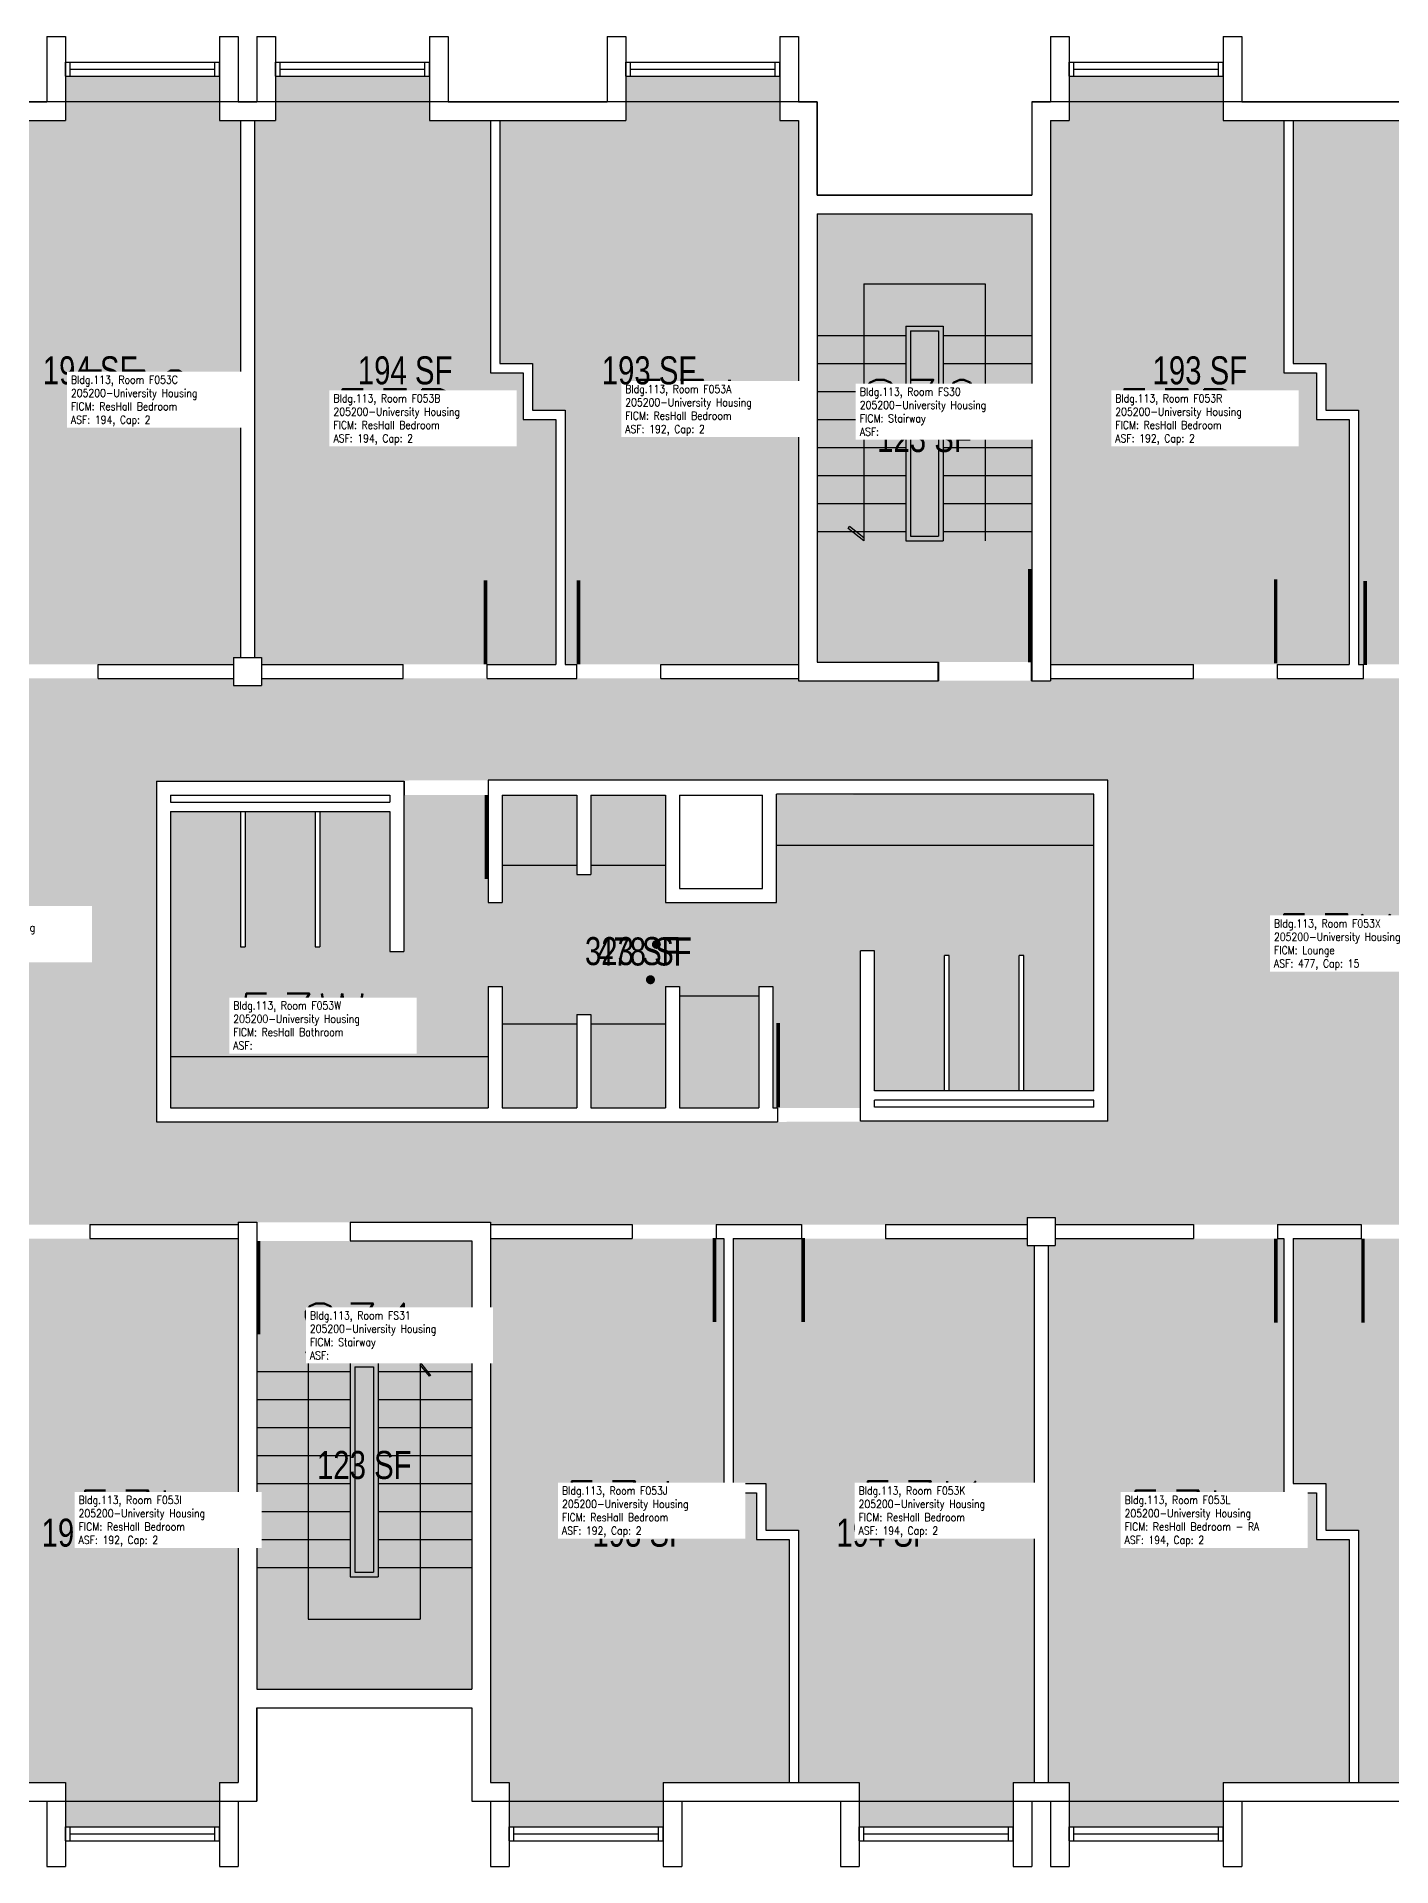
# Model space of a CAD drawing. Header units: inches. Extents: x -168 to 3268, y -1228 to 4808.
# Drawn here: x 1110 to 1690, y -32 to 752 of the extents above; entities that cross this region are included whole.
import ezdxf
from ezdxf.enums import TextEntityAlignment as Align

# ---------------------------------------------------------------- set-up
doc = ezdxf.new("R2010")
doc.units = ezdxf.units.IN
doc.header["$LTSCALE"] = 100
doc.header["$MEASUREMENT"] = 0
doc.layers.get('0').update_dxf_attribs({"linetype": 'CONTINUOUS'})
for name, color, linetype in [('A-DOOR', 2, 'CONTINUOUS'), ('A-FLOR', 3, 'CONTINUOUS'), ('A-FP', 16, 'CONTINUOUS'), ('A-GLAZ', 1, 'CONTINUOUS'), ('A-GLAZ-SILL', 2, 'CONTINUOUS'), ('A-IDEN-ICON', 4, 'CONTINUOUS'), ('A-IDEN-RNUM', 7, 'CONTINUOUS'), ('A-IDEN-SNUM', 4, 'CONTINUOUS'), ('A-IDEN-VNUM', 4, 'CONTINUOUS'), ('A-WALL', 5, 'CONTINUOUS'), ('AREA-TEXT', 3, 'CONTINUOUS'), ('Rooms-Category-Color', 7, 'CONTINUOUS'), ('Rooms-College-Color', 7, 'CONTINUOUS'), ('Rooms-Department-Color', 7, 'CONTINUOUS'), ('Rooms-Division-Color', 7, 'CONTINUOUS'), ('Rooms-Information', 7, 'CONTINUOUS')]:
    doc.layers.add(name, color=color, linetype=linetype)
doc.styles.add('AREA', font='arial.ttf', dxfattribs={"width": 0.75, "height": 12})
doc.styles.add('ROOMSNUMBER', font='TXT.SHX', dxfattribs={"height": 1})
doc.styles.add('ROOMVNUMBER', font='simplex.shx', dxfattribs={"width": 0.85})

# ---------------------------------------------------------------- blocks, each defined once
blk = doc.blocks.new('CPBATH')
at = {"const_width": 0.0127}
for points in [[(0.0571, 0.0168, 0.861492), (-0.0551, 0, 1)], [(0.0571, 0.0168, 0.729002), (-0.0084, -0.0042, 1)], [(-0.0551, 0, 0.726902), (0.0487, -0.0337, 1)], [(-0.0084, -0.0042, 0.609468), (0.0487, -0.0337, 1)]]:
    blk.add_lwpolyline(points, format="xyb", dxfattribs=at)
at = {"const_width": 0.00637}
for points in [[(0.0544, 0.0152, 1), (0.0599, 0.0184, 1)], [(0.0459, -0.0353, 1), (0.0515, -0.0321, 1)]]:
    blk.add_lwpolyline(points, format="xyb", close=True, dxfattribs=at)

msp = doc.modelspace()

# ---------------------------------------------------------------- hatches: boundary and pattern name
at = {"layer": 'Rooms-Category-Color', "true_color": 0x728ef3}
for points in [[(1068, 612), (1082, 612), (1082, 592), (1096, 592), (1096, 483), (1136.02, 483), (1194, 483), (1194, 486), (1197, 486), (1197, 716), (1188, 716), (1188, 735), (1122, 735), (1122, 716), (1068, 716)], [(1278, 716), (1304, 716), (1304, 608), (1318, 608), (1318, 588), (1332, 588), (1332, 483), (1302.68, 483), (1266.68, 483), (1206, 483), (1206, 486), (1203, 486), (1203, 716), (1212, 716), (1212, 735), (1278, 735), (1278, 716), (1278, 735)], [(1362, 735), (1362, 716), (1308, 716), (1308, 612), (1322, 612), (1322, 592), (1336, 592), (1336, 483), (1341, 483), (1377, 483), (1436, 483), (1436, 716), (1428, 716), (1428, 735)], [(1644, 608), (1658, 608), (1658, 588), (1672, 588), (1672, 483), (1641.27, 483), (1672, 483), (1641.27, 483), (1605.27, 483), (1544, 483), (1544, 537), (1544, 543), (1544, 622), (1544, 628), (1544, 716), (1552, 716), (1552, 735), (1618, 735), (1618, 716), (1644, 716)], [(1768, 716), (1776, 716), (1776, 596), (1777, 596), (1777, 486), (1774, 486), (1774, 483), (1714.07, 483), (1676, 483), (1676, 592), (1662, 592), (1662, 612), (1648, 612), (1648, 716), (1702, 716), (1702, 735), (1768, 735)], [(1364.81, 287), (1161, 287), (1161, 433), (1267, 433.26), (1270.05, 433.27), (1303, 433.34), (1306.05, 433.35), (1364.81, 433.35), (1364.81, 477), (1302.68, 477), (1266.68, 477), (1206, 477), (1206, 474), (1194, 474), (1194, 477), (1136.02, 477), (1100.02, 477), (1064.21, 477), (1100.02, 477), (1064.21, 477), (1028.21, 477), (966, 477), (966, 474), (963, 474), (963, 471.97), (963, 435.97), (963, 366), (966, 366), (966, 354), (963, 354), (963, 352.95), (963, 322.95), (963, 297), (919, 297), (919, 293.76), (919, 257.76), (919, 243), (954, 243), (954, 246), (966, 246), (966, 243), (1024.58, 243), (1060.58, 243), (1096.39, 243), (1060.58, 243), (1096.39, 243), (1132.39, 243), (1196, 243), (1196, 244), (1204, 244), (1244, 244), (1304, 244), (1304, 243), (1364.81, 243)], [(1364.81, 287), (1364.81, 243), (1364.82, 243), (1400.82, 243), (1437.26, 243), (1400.82, 243), (1437.26, 243), (1473.26, 243), (1534, 243), (1534, 246), (1546, 246), (1546, 243), (1641.33, 243), (1677.16, 243), (1713.16, 243), (1774, 243), (1774, 246), (1776, 246), (1777, 246), (1777, 247.74), (1777, 283.74), (1777, 354), (1774, 354), (1774, 366), (1777, 366), (1777, 367.04), (1777, 397.04), (1777, 423), (1821, 423), (1821, 425.36), (1821, 461.36), (1821, 477), (1786, 477), (1786, 474), (1774, 474), (1774, 477), (1714.07, 477), (1678.07, 477), (1641.27, 477), (1678.07, 477), (1641.27, 477), (1605.27, 477), (1544, 477), (1544, 476), (1536, 476), (1496, 476), (1436, 476), (1436, 477), (1377, 477), (1364.81, 477), (1364.81, 433.35), (1390, 433.35), (1543, 433.35), (1568.62, 433.35), (1568.62, 287.35), (1543, 287.28), (1462.62, 287.09), (1458, 287.08), (1427, 287.01), (1422, 287)], [(1385, 293), (1413, 293), (1419, 293), (1419, 345), (1425, 345), (1425, 293), (1427, 293), (1458, 293), (1461, 293), (1462.62, 293), (1462.63, 360.09), (1467, 360.35), (1468.62, 360.35), (1468.62, 300.02), (1498.62, 300.35), (1498.62, 358.35), (1500.62, 358.35), (1500.62, 300.35), (1530.62, 300.35), (1530.62, 358.35), (1532.62, 358.35), (1532.62, 300.35), (1537, 300.35), (1562.62, 300.35), (1562.62, 427.35), (1537, 427.35), (1426.62, 427.03), (1426.62, 381), (1418, 381), (1379, 381), (1379, 427), (1358, 427), (1355, 427), (1349, 427), (1347, 427), (1347, 393), (1341, 393), (1341, 427), (1315, 427), (1309, 427), (1309, 381), (1303, 381), (1303, 427), (1270.05, 427), (1267, 427), (1267, 360), (1261, 360), (1261, 420), (1231, 420), (1231, 362), (1229, 362), (1229, 420), (1199, 420), (1199, 362), (1197, 362), (1197, 420), (1167, 420), (1167, 293), (1303, 293), (1303, 345), (1309, 345), (1309, 293), (1341, 293), (1341, 324), (1341, 333), (1347, 333), (1347, 293), (1377, 293), (1379, 293), (1379, 345), (1385, 345)], [(1122, 4), (1096, 4), (1096, 112), (1082, 112), (1082, 132), (1068, 132), (1068, 237), (1096.39, 237), (1068, 237), (1096.39, 237), (1132.39, 237), (1196, 237), (1196, 4), (1188, 4), (1188, -15), (1122, -15)], [(1378, 4), (1378, -15), (1312, -15), (1312, 4), (1304, 4), (1304, 237), (1364.82, 237), (1404, 237), (1404, 128), (1418, 128), (1418, 108), (1432, 108), (1432, 4)], [(1462, -15), (1528, -15), (1528, 4), (1537, 4), (1537, 234), (1534, 234), (1534, 237), (1408, 237), (1408, 132), (1422, 132), (1422, 112), (1436, 112), (1436, 4), (1462, 4)], [(1552, 4), (1543, 4), (1543, 234), (1546, 234), (1546, 237), (1644, 237), (1644, 128), (1658, 128), (1658, 108), (1672, 108), (1672, 4), (1618, 4), (1618, -15), (1552, -15)], [(1648, 237), (1648, 132), (1662, 132), (1662, 112), (1676, 112), (1676, 4), (1702, 4), (1702, -15), (1768, -15), (1768, 4), (1776, 4), (1776, 124), (1777, 124), (1777, 234), (1774, 234), (1774, 237), (1713.16, 237), (1677.16, 237), (1648, 237), (1677.16, 237)]]:
    msp.add_hatch(color=171, dxfattribs=at).paths.add_polyline_path(points)
at = {"layer": 'Rooms-Category-Color', "true_color": 0xadadad}
for points in [[(1536, 628), (1536, 622), (1536, 484), (1496, 484), (1444, 484), (1444, 622), (1444, 628), (1444, 676), (1536, 676)], [(1204, 92), (1204, 44), (1296, 44), (1296, 92), (1296, 98), (1296, 236), (1244, 236), (1204, 236), (1204, 98)]]:
    msp.add_hatch(color=253, dxfattribs=at).paths.add_polyline_path(points)
at = {"layer": 'Rooms-College-Color', "true_color": 0xadadad}
for points in [[(1068, 612), (1082, 612), (1082, 592), (1096, 592), (1096, 483), (1136.02, 483), (1194, 483), (1194, 486), (1197, 486), (1197, 716), (1188, 716), (1188, 735), (1122, 735), (1122, 716), (1068, 716)], [(1278, 716), (1304, 716), (1304, 608), (1318, 608), (1318, 588), (1332, 588), (1332, 483), (1302.68, 483), (1266.68, 483), (1206, 483), (1206, 486), (1203, 486), (1203, 716), (1212, 716), (1212, 735), (1278, 735), (1278, 716), (1278, 735)], [(1362, 735), (1362, 716), (1308, 716), (1308, 612), (1322, 612), (1322, 592), (1336, 592), (1336, 483), (1341, 483), (1377, 483), (1436, 483), (1436, 716), (1428, 716), (1428, 735)], [(1644, 608), (1658, 608), (1658, 588), (1672, 588), (1672, 483), (1641.27, 483), (1672, 483), (1641.27, 483), (1605.27, 483), (1544, 483), (1544, 537), (1544, 543), (1544, 622), (1544, 628), (1544, 716), (1552, 716), (1552, 735), (1618, 735), (1618, 716), (1644, 716)], [(1768, 716), (1776, 716), (1776, 596), (1777, 596), (1777, 486), (1774, 486), (1774, 483), (1714.07, 483), (1676, 483), (1676, 592), (1662, 592), (1662, 612), (1648, 612), (1648, 716), (1702, 716), (1702, 735), (1768, 735)], [(1536, 628), (1536, 622), (1536, 484), (1496, 484), (1444, 484), (1444, 622), (1444, 628), (1444, 676), (1536, 676)], [(1364.81, 287), (1161, 287), (1161, 433), (1267, 433.26), (1270.05, 433.27), (1303, 433.34), (1306.05, 433.35), (1364.81, 433.35), (1364.81, 477), (1302.68, 477), (1266.68, 477), (1206, 477), (1206, 474), (1194, 474), (1194, 477), (1136.02, 477), (1100.02, 477), (1064.21, 477), (1100.02, 477), (1064.21, 477), (1028.21, 477), (966, 477), (966, 474), (963, 474), (963, 471.97), (963, 435.97), (963, 366), (966, 366), (966, 354), (963, 354), (963, 352.95), (963, 322.95), (963, 297), (919, 297), (919, 293.76), (919, 257.76), (919, 243), (954, 243), (954, 246), (966, 246), (966, 243), (1024.58, 243), (1060.58, 243), (1096.39, 243), (1060.58, 243), (1096.39, 243), (1132.39, 243), (1196, 243), (1196, 244), (1204, 244), (1244, 244), (1304, 244), (1304, 243), (1364.81, 243)], [(1364.81, 287), (1364.81, 243), (1364.82, 243), (1400.82, 243), (1437.26, 243), (1400.82, 243), (1437.26, 243), (1473.26, 243), (1534, 243), (1534, 246), (1546, 246), (1546, 243), (1641.33, 243), (1677.16, 243), (1713.16, 243), (1774, 243), (1774, 246), (1776, 246), (1777, 246), (1777, 247.74), (1777, 283.74), (1777, 354), (1774, 354), (1774, 366), (1777, 366), (1777, 367.04), (1777, 397.04), (1777, 423), (1821, 423), (1821, 425.36), (1821, 461.36), (1821, 477), (1786, 477), (1786, 474), (1774, 474), (1774, 477), (1714.07, 477), (1678.07, 477), (1641.27, 477), (1678.07, 477), (1641.27, 477), (1605.27, 477), (1544, 477), (1544, 476), (1536, 476), (1496, 476), (1436, 476), (1436, 477), (1377, 477), (1364.81, 477), (1364.81, 433.35), (1390, 433.35), (1543, 433.35), (1568.62, 433.35), (1568.62, 287.35), (1543, 287.28), (1462.62, 287.09), (1458, 287.08), (1427, 287.01), (1422, 287)], [(1385, 293), (1413, 293), (1419, 293), (1419, 345), (1425, 345), (1425, 293), (1427, 293), (1458, 293), (1461, 293), (1462.62, 293), (1462.63, 360.09), (1467, 360.35), (1468.62, 360.35), (1468.62, 300.02), (1498.62, 300.35), (1498.62, 358.35), (1500.62, 358.35), (1500.62, 300.35), (1530.62, 300.35), (1530.62, 358.35), (1532.62, 358.35), (1532.62, 300.35), (1537, 300.35), (1562.62, 300.35), (1562.62, 427.35), (1537, 427.35), (1426.62, 427.03), (1426.62, 381), (1418, 381), (1379, 381), (1379, 427), (1358, 427), (1355, 427), (1349, 427), (1347, 427), (1347, 393), (1341, 393), (1341, 427), (1315, 427), (1309, 427), (1309, 381), (1303, 381), (1303, 427), (1270.05, 427), (1267, 427), (1267, 360), (1261, 360), (1261, 420), (1231, 420), (1231, 362), (1229, 362), (1229, 420), (1199, 420), (1199, 362), (1197, 362), (1197, 420), (1167, 420), (1167, 293), (1303, 293), (1303, 345), (1309, 345), (1309, 293), (1341, 293), (1341, 324), (1341, 333), (1347, 333), (1347, 293), (1377, 293), (1379, 293), (1379, 345), (1385, 345)], [(1122, 4), (1096, 4), (1096, 112), (1082, 112), (1082, 132), (1068, 132), (1068, 237), (1096.39, 237), (1068, 237), (1096.39, 237), (1132.39, 237), (1196, 237), (1196, 4), (1188, 4), (1188, -15), (1122, -15)], [(1204, 92), (1204, 44), (1296, 44), (1296, 92), (1296, 98), (1296, 236), (1244, 236), (1204, 236), (1204, 98)], [(1378, 4), (1378, -15), (1312, -15), (1312, 4), (1304, 4), (1304, 237), (1364.82, 237), (1404, 237), (1404, 128), (1418, 128), (1418, 108), (1432, 108), (1432, 4)], [(1462, -15), (1528, -15), (1528, 4), (1537, 4), (1537, 234), (1534, 234), (1534, 237), (1408, 237), (1408, 132), (1422, 132), (1422, 112), (1436, 112), (1436, 4), (1462, 4)], [(1552, 4), (1543, 4), (1543, 234), (1546, 234), (1546, 237), (1644, 237), (1644, 128), (1658, 128), (1658, 108), (1672, 108), (1672, 4), (1618, 4), (1618, -15), (1552, -15)], [(1648, 237), (1648, 132), (1662, 132), (1662, 112), (1676, 112), (1676, 4), (1702, 4), (1702, -15), (1768, -15), (1768, 4), (1776, 4), (1776, 124), (1777, 124), (1777, 234), (1774, 234), (1774, 237), (1713.16, 237), (1677.16, 237), (1648, 237), (1677.16, 237)]]:
    msp.add_hatch(color=253, dxfattribs=at).paths.add_polyline_path(points)
at = {"layer": 'Rooms-Department-Color', "true_color": 0x604aed}
for points in [[(1068, 612), (1082, 612), (1082, 592), (1096, 592), (1096, 483), (1136.02, 483), (1194, 483), (1194, 486), (1197, 486), (1197, 716), (1188, 716), (1188, 735), (1122, 735), (1122, 716), (1068, 716)], [(1278, 716), (1304, 716), (1304, 608), (1318, 608), (1318, 588), (1332, 588), (1332, 483), (1302.68, 483), (1266.68, 483), (1206, 483), (1206, 486), (1203, 486), (1203, 716), (1212, 716), (1212, 735), (1278, 735), (1278, 716), (1278, 735)], [(1362, 735), (1362, 716), (1308, 716), (1308, 612), (1322, 612), (1322, 592), (1336, 592), (1336, 483), (1341, 483), (1377, 483), (1436, 483), (1436, 716), (1428, 716), (1428, 735)], [(1644, 608), (1658, 608), (1658, 588), (1672, 588), (1672, 483), (1641.27, 483), (1672, 483), (1641.27, 483), (1605.27, 483), (1544, 483), (1544, 537), (1544, 543), (1544, 622), (1544, 628), (1544, 716), (1552, 716), (1552, 735), (1618, 735), (1618, 716), (1644, 716)], [(1768, 716), (1776, 716), (1776, 596), (1777, 596), (1777, 486), (1774, 486), (1774, 483), (1714.07, 483), (1676, 483), (1676, 592), (1662, 592), (1662, 612), (1648, 612), (1648, 716), (1702, 716), (1702, 735), (1768, 735)], [(1364.81, 287), (1161, 287), (1161, 433), (1267, 433.26), (1270.05, 433.27), (1303, 433.34), (1306.05, 433.35), (1364.81, 433.35), (1364.81, 477), (1302.68, 477), (1266.68, 477), (1206, 477), (1206, 474), (1194, 474), (1194, 477), (1136.02, 477), (1100.02, 477), (1064.21, 477), (1100.02, 477), (1064.21, 477), (1028.21, 477), (966, 477), (966, 474), (963, 474), (963, 471.97), (963, 435.97), (963, 366), (966, 366), (966, 354), (963, 354), (963, 352.95), (963, 322.95), (963, 297), (919, 297), (919, 293.76), (919, 257.76), (919, 243), (954, 243), (954, 246), (966, 246), (966, 243), (1024.58, 243), (1060.58, 243), (1096.39, 243), (1060.58, 243), (1096.39, 243), (1132.39, 243), (1196, 243), (1196, 244), (1204, 244), (1244, 244), (1304, 244), (1304, 243), (1364.81, 243)], [(1364.81, 287), (1364.81, 243), (1364.82, 243), (1400.82, 243), (1437.26, 243), (1400.82, 243), (1437.26, 243), (1473.26, 243), (1534, 243), (1534, 246), (1546, 246), (1546, 243), (1641.33, 243), (1677.16, 243), (1713.16, 243), (1774, 243), (1774, 246), (1776, 246), (1777, 246), (1777, 247.74), (1777, 283.74), (1777, 354), (1774, 354), (1774, 366), (1777, 366), (1777, 367.04), (1777, 397.04), (1777, 423), (1821, 423), (1821, 425.36), (1821, 461.36), (1821, 477), (1786, 477), (1786, 474), (1774, 474), (1774, 477), (1714.07, 477), (1678.07, 477), (1641.27, 477), (1678.07, 477), (1641.27, 477), (1605.27, 477), (1544, 477), (1544, 476), (1536, 476), (1496, 476), (1436, 476), (1436, 477), (1377, 477), (1364.81, 477), (1364.81, 433.35), (1390, 433.35), (1543, 433.35), (1568.62, 433.35), (1568.62, 287.35), (1543, 287.28), (1462.62, 287.09), (1458, 287.08), (1427, 287.01), (1422, 287)], [(1385, 293), (1413, 293), (1419, 293), (1419, 345), (1425, 345), (1425, 293), (1427, 293), (1458, 293), (1461, 293), (1462.62, 293), (1462.63, 360.09), (1467, 360.35), (1468.62, 360.35), (1468.62, 300.02), (1498.62, 300.35), (1498.62, 358.35), (1500.62, 358.35), (1500.62, 300.35), (1530.62, 300.35), (1530.62, 358.35), (1532.62, 358.35), (1532.62, 300.35), (1537, 300.35), (1562.62, 300.35), (1562.62, 427.35), (1537, 427.35), (1426.62, 427.03), (1426.62, 381), (1418, 381), (1379, 381), (1379, 427), (1358, 427), (1355, 427), (1349, 427), (1347, 427), (1347, 393), (1341, 393), (1341, 427), (1315, 427), (1309, 427), (1309, 381), (1303, 381), (1303, 427), (1270.05, 427), (1267, 427), (1267, 360), (1261, 360), (1261, 420), (1231, 420), (1231, 362), (1229, 362), (1229, 420), (1199, 420), (1199, 362), (1197, 362), (1197, 420), (1167, 420), (1167, 293), (1303, 293), (1303, 345), (1309, 345), (1309, 293), (1341, 293), (1341, 324), (1341, 333), (1347, 333), (1347, 293), (1377, 293), (1379, 293), (1379, 345), (1385, 345)], [(1122, 4), (1096, 4), (1096, 112), (1082, 112), (1082, 132), (1068, 132), (1068, 237), (1096.39, 237), (1068, 237), (1096.39, 237), (1132.39, 237), (1196, 237), (1196, 4), (1188, 4), (1188, -15), (1122, -15)], [(1378, 4), (1378, -15), (1312, -15), (1312, 4), (1304, 4), (1304, 237), (1364.82, 237), (1404, 237), (1404, 128), (1418, 128), (1418, 108), (1432, 108), (1432, 4)], [(1462, -15), (1528, -15), (1528, 4), (1537, 4), (1537, 234), (1534, 234), (1534, 237), (1408, 237), (1408, 132), (1422, 132), (1422, 112), (1436, 112), (1436, 4), (1462, 4)], [(1552, 4), (1543, 4), (1543, 234), (1546, 234), (1546, 237), (1644, 237), (1644, 128), (1658, 128), (1658, 108), (1672, 108), (1672, 4), (1618, 4), (1618, -15), (1552, -15)], [(1648, 237), (1648, 132), (1662, 132), (1662, 112), (1676, 112), (1676, 4), (1702, 4), (1702, -15), (1768, -15), (1768, 4), (1776, 4), (1776, 124), (1777, 124), (1777, 234), (1774, 234), (1774, 237), (1713.16, 237), (1677.16, 237), (1648, 237), (1677.16, 237)]]:
    msp.add_hatch(color=173, dxfattribs=at).paths.add_polyline_path(points)
at = {"layer": 'Rooms-Department-Color', "true_color": 0xacacac}
for points in [[(1536, 628), (1536, 622), (1536, 484), (1496, 484), (1444, 484), (1444, 622), (1444, 628), (1444, 676), (1536, 676)], [(1204, 92), (1204, 44), (1296, 44), (1296, 92), (1296, 98), (1296, 236), (1244, 236), (1204, 236), (1204, 98)]]:
    msp.add_hatch(color=253, dxfattribs=at).paths.add_polyline_path(points)
at = {"layer": 'Rooms-Division-Color', "true_color": 0x604aed}
for points in [[(1068, 612), (1082, 612), (1082, 592), (1096, 592), (1096, 483), (1136.02, 483), (1194, 483), (1194, 486), (1197, 486), (1197, 716), (1188, 716), (1188, 735), (1122, 735), (1122, 716), (1068, 716)], [(1278, 716), (1304, 716), (1304, 608), (1318, 608), (1318, 588), (1332, 588), (1332, 483), (1302.68, 483), (1266.68, 483), (1206, 483), (1206, 486), (1203, 486), (1203, 716), (1212, 716), (1212, 735), (1278, 735), (1278, 716), (1278, 735)], [(1362, 735), (1362, 716), (1308, 716), (1308, 612), (1322, 612), (1322, 592), (1336, 592), (1336, 483), (1341, 483), (1377, 483), (1436, 483), (1436, 716), (1428, 716), (1428, 735)], [(1644, 608), (1658, 608), (1658, 588), (1672, 588), (1672, 483), (1641.27, 483), (1672, 483), (1641.27, 483), (1605.27, 483), (1544, 483), (1544, 537), (1544, 543), (1544, 622), (1544, 628), (1544, 716), (1552, 716), (1552, 735), (1618, 735), (1618, 716), (1644, 716)], [(1768, 716), (1776, 716), (1776, 596), (1777, 596), (1777, 486), (1774, 486), (1774, 483), (1714.07, 483), (1676, 483), (1676, 592), (1662, 592), (1662, 612), (1648, 612), (1648, 716), (1702, 716), (1702, 735), (1768, 735)], [(1364.81, 287), (1161, 287), (1161, 433), (1267, 433.26), (1270.05, 433.27), (1303, 433.34), (1306.05, 433.35), (1364.81, 433.35), (1364.81, 477), (1302.68, 477), (1266.68, 477), (1206, 477), (1206, 474), (1194, 474), (1194, 477), (1136.02, 477), (1100.02, 477), (1064.21, 477), (1100.02, 477), (1064.21, 477), (1028.21, 477), (966, 477), (966, 474), (963, 474), (963, 471.97), (963, 435.97), (963, 366), (966, 366), (966, 354), (963, 354), (963, 352.95), (963, 322.95), (963, 297), (919, 297), (919, 293.76), (919, 257.76), (919, 243), (954, 243), (954, 246), (966, 246), (966, 243), (1024.58, 243), (1060.58, 243), (1096.39, 243), (1060.58, 243), (1096.39, 243), (1132.39, 243), (1196, 243), (1196, 244), (1204, 244), (1244, 244), (1304, 244), (1304, 243), (1364.81, 243)], [(1364.81, 287), (1364.81, 243), (1364.82, 243), (1400.82, 243), (1437.26, 243), (1400.82, 243), (1437.26, 243), (1473.26, 243), (1534, 243), (1534, 246), (1546, 246), (1546, 243), (1641.33, 243), (1677.16, 243), (1713.16, 243), (1774, 243), (1774, 246), (1776, 246), (1777, 246), (1777, 247.74), (1777, 283.74), (1777, 354), (1774, 354), (1774, 366), (1777, 366), (1777, 367.04), (1777, 397.04), (1777, 423), (1821, 423), (1821, 425.36), (1821, 461.36), (1821, 477), (1786, 477), (1786, 474), (1774, 474), (1774, 477), (1714.07, 477), (1678.07, 477), (1641.27, 477), (1678.07, 477), (1641.27, 477), (1605.27, 477), (1544, 477), (1544, 476), (1536, 476), (1496, 476), (1436, 476), (1436, 477), (1377, 477), (1364.81, 477), (1364.81, 433.35), (1390, 433.35), (1543, 433.35), (1568.62, 433.35), (1568.62, 287.35), (1543, 287.28), (1462.62, 287.09), (1458, 287.08), (1427, 287.01), (1422, 287)], [(1385, 293), (1413, 293), (1419, 293), (1419, 345), (1425, 345), (1425, 293), (1427, 293), (1458, 293), (1461, 293), (1462.62, 293), (1462.63, 360.09), (1467, 360.35), (1468.62, 360.35), (1468.62, 300.02), (1498.62, 300.35), (1498.62, 358.35), (1500.62, 358.35), (1500.62, 300.35), (1530.62, 300.35), (1530.62, 358.35), (1532.62, 358.35), (1532.62, 300.35), (1537, 300.35), (1562.62, 300.35), (1562.62, 427.35), (1537, 427.35), (1426.62, 427.03), (1426.62, 381), (1418, 381), (1379, 381), (1379, 427), (1358, 427), (1355, 427), (1349, 427), (1347, 427), (1347, 393), (1341, 393), (1341, 427), (1315, 427), (1309, 427), (1309, 381), (1303, 381), (1303, 427), (1270.05, 427), (1267, 427), (1267, 360), (1261, 360), (1261, 420), (1231, 420), (1231, 362), (1229, 362), (1229, 420), (1199, 420), (1199, 362), (1197, 362), (1197, 420), (1167, 420), (1167, 293), (1303, 293), (1303, 345), (1309, 345), (1309, 293), (1341, 293), (1341, 324), (1341, 333), (1347, 333), (1347, 293), (1377, 293), (1379, 293), (1379, 345), (1385, 345)], [(1122, 4), (1096, 4), (1096, 112), (1082, 112), (1082, 132), (1068, 132), (1068, 237), (1096.39, 237), (1068, 237), (1096.39, 237), (1132.39, 237), (1196, 237), (1196, 4), (1188, 4), (1188, -15), (1122, -15)], [(1378, 4), (1378, -15), (1312, -15), (1312, 4), (1304, 4), (1304, 237), (1364.82, 237), (1404, 237), (1404, 128), (1418, 128), (1418, 108), (1432, 108), (1432, 4)], [(1462, -15), (1528, -15), (1528, 4), (1537, 4), (1537, 234), (1534, 234), (1534, 237), (1408, 237), (1408, 132), (1422, 132), (1422, 112), (1436, 112), (1436, 4), (1462, 4)], [(1552, 4), (1543, 4), (1543, 234), (1546, 234), (1546, 237), (1644, 237), (1644, 128), (1658, 128), (1658, 108), (1672, 108), (1672, 4), (1618, 4), (1618, -15), (1552, -15)], [(1648, 237), (1648, 132), (1662, 132), (1662, 112), (1676, 112), (1676, 4), (1702, 4), (1702, -15), (1768, -15), (1768, 4), (1776, 4), (1776, 124), (1777, 124), (1777, 234), (1774, 234), (1774, 237), (1713.16, 237), (1677.16, 237), (1648, 237), (1677.16, 237)]]:
    msp.add_hatch(color=173, dxfattribs=at).paths.add_polyline_path(points)
at = {"layer": 'Rooms-Division-Color', "true_color": 0xadadad}
for points in [[(1536, 628), (1536, 622), (1536, 484), (1496, 484), (1444, 484), (1444, 622), (1444, 628), (1444, 676), (1536, 676)], [(1204, 92), (1204, 44), (1296, 44), (1296, 92), (1296, 98), (1296, 236), (1244, 236), (1204, 236), (1204, 98)]]:
    msp.add_hatch(color=253, dxfattribs=at).paths.add_polyline_path(points)

# ---------------------------------------------------------------- linework, layer by layer
at = {"layer": 'A-DOOR'}
for points in [[(1100.77, 482.79, 1.5, 1.5, 0), (1100.77, 518.79, 0, 0, 0), (1101.52, 518.79, 0, 0, -0.414214), (1136.02, 481.29, 0, 0, -0.414214)], [(1301.93, 482.98, 1.5, 1.5, 0), (1301.93, 518.98, 0, 0, 0), (1301.18, 518.98, 0, 0, 0.414214), (1266.68, 481.48, 0, 0, 0.414214)], [(1341.75, 483.02, 1.5, 1.5, 0), (1341.75, 519.02, 0, 0, 0), (1342.5, 519.02, 0, 0, -0.414214), (1377, 481.52, 0, 0, -0.414214)], [(1535.13, 483.94, 1.5, 1.5, 0), (1535.13, 523.94, 0, 0, 0), (1535.88, 523.94, 0, 0, 0.414214), (1495.88, 483.94, 0, 0, 0.414214)], [(1640.52, 483.51, 1.5, 1.5, 0), (1640.52, 519.51, 0, 0, 0), (1639.77, 519.51, 0, 0, 0.414214), (1605.27, 482.01, 0, 0, 0.414214)], [(1678.82, 482.76, 1.5, 1.5, 0), (1678.82, 518.76, 0, 0, 0), (1679.57, 518.76, 0, 0, -0.414214), (1714.07, 481.26, 0, 0, -0.414214)], [(1302.3, 427.05, 1.5, 1.5, 0), (1302.3, 391.05, 0, 0, 0), (1301.55, 391.05, 0, 0, -0.414214), (1267.05, 428.55, 0, 0, -0.414214)], [(1427.32, 293.3, 1.5, 1.5, 0), (1427.32, 329.3, 0, 0, 0), (1428.07, 329.3, 0, 0, -0.414214), (1462.57, 291.8, 0, 0, -0.414214)], [(1097.14, 237.3, 1.5, 1.5, 0), (1097.14, 201.3, 0, 0, 0), (1097.89, 201.3, 0, 0, 0.414214), (1132.39, 238.8, 0, 0, 0.414214)], [(1204.63, 236.01, 1.5, 1.5, 0), (1204.63, 196.01, 0, 0, 0), (1205.38, 196.01, 0, 0, 0.414214), (1243.88, 237.51, 0, 0, 0.414214)], [(1400.07, 237.28, 1.5, 1.5, 0), (1400.07, 201.28, 0, 0, 0), (1399.32, 201.28, 0, 0, -0.414214), (1364.82, 238.78, 0, 0, -0.414214)], [(1438.01, 237.28, 1.5, 1.5, 0), (1438.01, 201.28, 0, 0, 0), (1438.76, 201.28, 0, 0, 0.414214), (1473.26, 238.78, 0, 0, 0.414214)], [(1640.58, 236.97, 1.5, 1.5, 0), (1640.58, 200.97, 0, 0, 0), (1639.83, 200.97, 0, 0, -0.414214), (1605.33, 238.47, 0, 0, -0.414214)], [(1677.91, 236.97, 1.5, 1.5, 0), (1677.91, 200.97, 0, 0, 0), (1678.66, 200.97, 0, 0, 0.414214), (1713.16, 238.47, 0, 0, 0.414214)]]:
    msp.add_lwpolyline(points, format="xyseb", dxfattribs=at)
at = {"layer": 'A-FLOR'}
for p, q in [((1464, 646), (1516, 646)), ((1464, 646), (1464, 536)), ((1516, 646), (1516, 536)), ((1444, 624), (1482, 624)), ((1498, 624), (1536, 624)), ((1444, 612), (1482, 612)), ((1498, 612), (1536, 612)), ((1444, 600), (1482, 600)), ((1498, 600), (1536, 600)), ((1498, 588), (1536, 588)), ((1444, 588), (1482, 588)), ((1444, 576), (1482, 576)), ((1498, 576), (1536, 576)), ((1444, 564), (1482, 564)), ((1498, 564), (1536, 564)), ((1444, 552), (1482, 552)), ((1498, 552), (1536, 552)), ((1457.38, 541.28), (1457.93, 542.28)), ((1464.03, 535.98), (1457.38, 541.28)), ((1457.93, 542.28), (1464.03, 537.34)), ((1444, 540), (1482, 540)), ((1498, 540), (1536, 540)), ((1562.62, 405.35), (1426.62, 405.35)), ((1309, 397), (1341, 397)), ((1347, 397), (1379, 397)), ((1385, 341), (1419, 341)), ((1309, 329), (1341, 329)), ((1347, 329), (1379, 329)), ((1167, 315), (1303, 315)), ((1226, 184), (1226, 74)), ((1273.98, 183.93), (1278.39, 178.37)), ((1274, 184), (1274, 74)), ((1277.91, 177.98), (1274, 182.93)), ((1204, 180), (1244, 180)), ((1256, 180), (1296, 180)), ((1278.39, 178.37), (1277.91, 177.98)), ((1204, 168), (1244, 168)), ((1256, 168), (1296, 168)), ((1204, 156), (1244, 156)), ((1256, 156), (1296, 156)), ((1204, 144), (1244, 144)), ((1256, 144), (1296, 144)), ((1204, 132), (1244, 132)), ((1256, 132), (1296, 132)), ((1204, 120), (1244, 120)), ((1256, 120), (1296, 120)), ((1204, 108), (1244, 108)), ((1256, 108), (1296, 108)), ((1204, 96), (1244, 96)), ((1256, 96), (1296, 96)), ((1226, 74), (1274, 74))]:
    msp.add_line(p, q, dxfattribs=at)
at = {"layer": 'A-FP'}
msp.add_lwpolyline([(1784, -4), (1784, 116), (1904, 116), (1904, 356), (2068, 356), (2068, 604), (1784, 604), (1784, 724), (1536, 724), (1536, 684), (1444, 684), (1444, 724), (956, 724), (956, 604), (836, 604), (836, 364), (672, 364), (672, 116), (956, 116), (956, -4), (1204, -4), (1204, 36), (1296, 36), (1296, -4)], close=True, dxfattribs=at)
at = {"layer": 'A-GLAZ'}
for p, q in [((1124, 738), (1186, 738)), ((1214, 738), (1276, 738)), ((1364, 738), (1426, 738)), ((1554, 738), (1616, 738)), ((1124, -18), (1186, -18)), ((1314, -18), (1376, -18)), ((1464, -18), (1526, -18)), ((1554, -18), (1616, -18))]:
    msp.add_line(p, q, dxfattribs=at)
at = {"layer": 'A-GLAZ-SILL'}
for p, q in [((1124, 741), (1186, 741)), ((1214, 741), (1276, 741)), ((1364, 741), (1426, 741)), ((1554, 741), (1616, 741)), ((1124, 735), (1186, 735)), ((1214, 735), (1276, 735)), ((1364, 735), (1426, 735)), ((1554, 735), (1616, 735)), ((1124, -15), (1186, -15)), ((1314, -15), (1376, -15)), ((1464, -15), (1526, -15)), ((1554, -15), (1616, -15)), ((1124, -21), (1186, -21)), ((1314, -21), (1376, -21)), ((1464, -21), (1526, -21)), ((1554, -21), (1616, -21))]:
    msp.add_line(p, q, dxfattribs=at)
at = {"layer": 'A-WALL'}
for p, q in [((1114, 752), (1114, 724)), ((1114, 752), (1122, 752)), ((1122, 752), (1122, 716)), ((1188, 752), (1188, 716)), ((1188, 752), (1196, 752)), ((1196, 752), (1196, 724)), ((1196, 752), (1196, 724)), ((1204, 752), (1204, 724)), ((1204, 752), (1204, 724)), ((1204, 752), (1212, 752)), ((1212, 752), (1212, 716)), ((1278, 752), (1278, 716)), ((1278, 752), (1278, 716)), ((1278, 752), (1286, 752)), ((1286, 752), (1286, 724)), ((1354, 752), (1354, 724)), ((1354, 752), (1362, 752)), ((1362, 752), (1362, 716)), ((1428, 752), (1428, 716)), ((1428, 752), (1436, 752)), ((1436, 752), (1436, 724)), ((1544, 752), (1544, 724)), ((1544, 752), (1552, 752)), ((1552, 752), (1552, 716)), ((1618, 752), (1618, 716)), ((1618, 752), (1626, 752)), ((1626, 752), (1626, 724)), ((1122, 741), (1124, 741)), ((1122, 735), (1122, 741)), ((1124, 735), (1124, 741)), ((1186, 741), (1188, 741)), ((1186, 735), (1186, 741)), ((1188, 735), (1188, 741)), ((1212, 741), (1214, 741)), ((1212, 735), (1212, 741)), ((1214, 735), (1214, 741)), ((1276, 741), (1278, 741)), ((1276, 735), (1276, 741)), ((1278, 735), (1278, 741)), ((1362, 741), (1364, 741)), ((1362, 735), (1362, 741)), ((1364, 735), (1364, 741)), ((1426, 741), (1428, 741)), ((1426, 735), (1426, 741)), ((1428, 735), (1428, 741)), ((1552, 741), (1554, 741)), ((1552, 735), (1552, 741)), ((1554, 735), (1554, 741)), ((1616, 741), (1618, 741)), ((1616, 735), (1616, 741)), ((1618, 735), (1618, 741)), ((1122, 735), (1124, 735)), ((1186, 735), (1188, 735)), ((1212, 735), (1214, 735)), ((1276, 735), (1278, 735)), ((1362, 735), (1364, 735)), ((1426, 735), (1428, 735)), ((1552, 735), (1554, 735)), ((1616, 735), (1618, 735)), ((1046, 724), (1114, 724)), ((1196, 724), (1204, 724)), ((1286, 724), (1354, 724)), ((1436, 724), (1444, 724)), ((1444, 724), (1444, 684)), ((1536, 724), (1536, 684)), ((1536, 724), (1544, 724)), ((1626, 724), (1694, 724)), ((1038, 716), (1122, 716)), ((1188, 716), (1212, 716)), ((1197, 716), (1197, 486)), ((1203, 716), (1203, 486)), ((1278, 716), (1362, 716)), ((1304, 716), (1304, 608)), ((1308, 716), (1308, 612)), ((1428, 716), (1436, 716)), ((1436, 716), (1436, 476)), ((1544, 716), (1544, 476)), ((1544, 716), (1552, 716)), ((1618, 716), (1702, 716)), ((1644, 716), (1644, 608)), ((1648, 716), (1648, 612)), ((1444, 684), (1536, 684)), ((1444, 676), (1536, 676)), ((1444, 676), (1444, 484)), ((1536, 676), (1536, 476)), ((1482, 628), (1482, 536)), ((1482, 628), (1498, 628)), ((1498, 628), (1498, 536)), ((1484, 626), (1484, 538)), ((1484, 626), (1496, 626)), ((1496, 626), (1496, 538)), ((1308, 612), (1322, 612)), ((1322, 612), (1322, 592)), ((1648, 612), (1662, 612)), ((1662, 612), (1662, 592)), ((1304, 608), (1318, 608)), ((1318, 608), (1318, 588)), ((1644, 608), (1658, 608)), ((1658, 608), (1658, 588)), ((1318, 588), (1332, 588)), ((1322, 592), (1336, 592)), ((1332, 588), (1332, 483)), ((1336, 592), (1336, 483)), ((1658, 588), (1672, 588)), ((1662, 592), (1676, 592)), ((1672, 588), (1672, 483)), ((1676, 592), (1676, 483)), ((1482, 536), (1498, 536)), ((1484, 538), (1496, 538)), ((1535.88, 476), (1535.88, 493.94)), ((1136.02, 483), (1194, 483)), ((1136.02, 477), (1136.02, 483)), ((1194, 486), (1206, 486)), ((1194, 486), (1194, 474)), ((1206, 486), (1206, 474)), ((1206, 483), (1266.68, 483)), ((1266.68, 477), (1266.68, 483)), ((1302.68, 477), (1302.68, 483)), ((1302.68, 483), (1332, 483)), ((1336, 483), (1341, 483)), ((1341, 477), (1341, 483)), ((1377, 477), (1377, 483)), ((1377, 483), (1436, 483)), ((1444, 484), (1496, 484)), ((1495.88, 476), (1495.88, 484)), ((1496, 484), (1496, 476)), ((1544, 483), (1605.27, 483)), ((1605.27, 477), (1605.27, 483)), ((1641.27, 483), (1672, 483)), ((1641.27, 477), (1641.27, 483)), ((1676, 483), (1678.07, 483)), ((1678.07, 477), (1678.07, 483)), ((1136.02, 477), (1194, 477)), ((1194, 474), (1206, 474)), ((1206, 477), (1266.68, 477)), ((1302.68, 477), (1341, 477)), ((1377, 477), (1436, 477)), ((1436, 476), (1496, 476)), ((1535.88, 476), (1544, 476)), ((1544, 477), (1605.27, 477)), ((1641.27, 477), (1678.07, 477)), ((1161, 433), (1267.05, 433)), ((1161, 433), (1161, 287)), ((1267, 433), (1267, 360)), ((1267.05, 433), (1267.05, 427)), ((1568.62, 433.35), (1303, 433.35)), ((1303, 433.35), (1303, 381)), ((1568.62, 287.35), (1568.62, 433.35)), ((1167, 427), (1261, 427)), ((1167, 427), (1167, 424)), ((1167, 424), (1261, 424)), ((1261, 427), (1261, 424)), ((1309, 427), (1309, 381)), ((1309, 427), (1341, 427)), ((1341, 427), (1341, 393)), ((1347, 427), (1379, 427)), ((1347, 427), (1347, 393)), ((1379, 427), (1379, 381)), ((1385, 427), (1385, 387)), ((1385, 427), (1420.62, 427)), ((1420.62, 387), (1420.62, 427)), ((1562.62, 427.35), (1426.62, 427.35)), ((1426.62, 381), (1426.62, 427.35)), ((1562.62, 300.35), (1562.62, 427.35)), ((1167, 420), (1261, 420)), ((1167, 420), (1167, 293)), ((1197, 420), (1197, 362)), ((1199, 420), (1199, 362)), ((1229, 420), (1229, 362)), ((1231, 420), (1231, 362)), ((1261, 420), (1261, 360)), ((1341, 393), (1347, 393)), ((1385, 387), (1420.62, 387)), ((1303, 381), (1309, 381)), ((1379, 381), (1426.62, 381)), ((1197, 362), (1199, 362)), ((1229, 362), (1231, 362)), ((1261, 360), (1267, 360)), ((1468.62, 360.35), (1462.62, 360.35)), ((1462.62, 287.35), (1462.62, 360.35)), ((1468.62, 300.35), (1468.62, 360.35)), ((1500.62, 358.35), (1498.62, 358.35)), ((1498.62, 300.35), (1498.62, 358.35)), ((1500.62, 300.35), (1500.62, 358.35)), ((1532.62, 358.35), (1530.62, 358.35)), ((1530.62, 300.35), (1530.62, 358.35)), ((1532.62, 300.35), (1532.62, 358.35)), ((1303, 345), (1303, 293)), ((1303, 345), (1309, 345)), ((1309, 345), (1309, 293)), ((1379, 345), (1379, 293)), ((1379, 345), (1385, 345)), ((1385, 345), (1385, 293)), ((1419, 345), (1419, 293)), ((1419, 345), (1425, 345)), ((1425, 345), (1425, 293)), ((1341, 333), (1341, 293)), ((1341, 333), (1347, 333)), ((1347, 333), (1347, 293)), ((1562.62, 300.35), (1468.62, 300.35)), ((1167, 293), (1303, 293)), ((1309, 293), (1341, 293)), ((1347, 293), (1379, 293)), ((1385, 293), (1419, 293)), ((1425, 293), (1427, 293)), ((1427, 293), (1427, 287)), ((1462.57, 287.35), (1462.57, 293.35)), ((1562.62, 296.35), (1468.62, 296.35)), ((1468.62, 293.35), (1468.62, 296.35)), ((1562.62, 293.35), (1468.62, 293.35)), ((1562.62, 293.35), (1562.62, 296.35)), ((1161, 287), (1427, 287)), ((1568.62, 287.35), (1462.57, 287.35)), ((1196, 244), (1196, 4)), ((1196, 244), (1204, 244)), ((1203.88, 244), (1203.88, 226.01)), ((1204, 244), (1204, 44)), ((1243.88, 244), (1304, 244)), ((1243.88, 244), (1243.88, 236)), ((1244, 244), (1244, 236)), ((1304, 244), (1304, 4)), ((1534, 246), (1546, 246)), ((1534, 246), (1534, 234)), ((1546, 246), (1546, 234)), ((1132.39, 243), (1196, 243)), ((1132.39, 243), (1132.39, 237)), ((1132.39, 237), (1196, 237)), ((1243.88, 236), (1296, 236)), ((1296, 236), (1296, 44)), ((1304, 243), (1364.82, 243)), ((1304, 237), (1364.82, 237)), ((1364.82, 243), (1364.82, 237)), ((1400.82, 243), (1437.26, 243)), ((1400.82, 243), (1400.82, 237)), ((1400.82, 237), (1404, 237)), ((1404, 237), (1404, 128)), ((1408, 237), (1408, 132)), ((1408, 237), (1437.26, 237)), ((1437.26, 243), (1437.26, 237)), ((1473.26, 243), (1534, 243)), ((1473.26, 243), (1473.26, 237)), ((1473.26, 237), (1534, 237)), ((1546, 243), (1605.33, 243)), ((1546, 237), (1605.33, 237)), ((1605.33, 243), (1605.33, 237)), ((1641.33, 243), (1677.16, 243)), ((1641.33, 243), (1641.33, 237)), ((1641.33, 237), (1644, 237)), ((1644, 237), (1644, 128)), ((1648, 237), (1677.16, 237)), ((1648, 237), (1648, 132)), ((1677.16, 243), (1677.16, 237)), ((1534, 234), (1546, 234)), ((1537, 234), (1537, 4)), ((1543, 234), (1543, 4)), ((1244, 184), (1244, 92)), ((1244, 184), (1256, 184)), ((1246, 182), (1246, 94)), ((1246, 182), (1254, 182)), ((1254, 182), (1254, 94)), ((1256, 184), (1256, 92)), ((1404, 128), (1418, 128)), ((1408, 132), (1422, 132)), ((1418, 128), (1418, 108)), ((1422, 132), (1422, 112)), ((1644, 128), (1658, 128)), ((1648, 132), (1662, 132)), ((1658, 128), (1658, 108)), ((1662, 132), (1662, 112)), ((1422, 112), (1436, 112)), ((1436, 112), (1436, 4)), ((1662, 112), (1676, 112)), ((1676, 112), (1676, 4)), ((1418, 108), (1432, 108)), ((1432, 108), (1432, 4)), ((1658, 108), (1672, 108)), ((1672, 108), (1672, 4)), ((1244, 92), (1256, 92)), ((1246, 94), (1254, 94)), ((1204, 44), (1296, 44)), ((1204, 36), (1296, 36)), ((1204, 36), (1204, -4)), ((1296, 36), (1296, -4)), ((1038, 4), (1122, 4)), ((1122, 4), (1122, -32)), ((1188, 4), (1188, -32)), ((1188, 4), (1196, 4)), ((1304, 4), (1312, 4)), ((1312, 4), (1312, -32)), ((1378, 4), (1378, -32)), ((1378, 4), (1462, 4)), ((1462, 4), (1462, -32)), ((1528, 4), (1528, -32)), ((1528, 4), (1552, 4)), ((1552, 4), (1552, -32)), ((1618, 4), (1702, 4)), ((1618, 4), (1618, -32)), ((1046, -4), (1114, -4)), ((1114, -4), (1114, -32)), ((1196, -4), (1196, -32)), ((1196, -4), (1204, -4)), ((1296, -4), (1304, -4)), ((1304, -4), (1304, -32)), ((1386, -4), (1386, -32)), ((1386, -4), (1454, -4)), ((1454, -4), (1454, -32)), ((1536, -4), (1536, -32)), ((1536, -4), (1544, -4)), ((1544, -4), (1544, -32)), ((1626, -4), (1694, -4)), ((1626, -4), (1626, -32)), ((1122, -21), (1122, -15)), ((1122, -15), (1124, -15)), ((1124, -21), (1124, -15)), ((1186, -15), (1188, -15)), ((1186, -21), (1186, -15)), ((1188, -21), (1188, -15)), ((1312, -21), (1312, -15)), ((1312, -15), (1314, -15)), ((1314, -21), (1314, -15)), ((1376, -21), (1376, -15)), ((1376, -15), (1378, -15)), ((1378, -21), (1378, -15)), ((1462, -21), (1462, -15)), ((1462, -15), (1464, -15)), ((1464, -21), (1464, -15)), ((1526, -21), (1526, -15)), ((1526, -15), (1528, -15)), ((1528, -21), (1528, -15)), ((1552, -21), (1552, -15)), ((1552, -15), (1554, -15)), ((1554, -21), (1554, -15)), ((1616, -21), (1616, -15)), ((1616, -15), (1618, -15)), ((1618, -21), (1618, -15)), ((1122, -21), (1124, -21)), ((1186, -21), (1188, -21)), ((1312, -21), (1314, -21)), ((1376, -21), (1378, -21)), ((1462, -21), (1464, -21)), ((1526, -21), (1528, -21)), ((1552, -21), (1554, -21)), ((1616, -21), (1618, -21)), ((1114, -32), (1122, -32)), ((1188, -32), (1196, -32)), ((1304, -32), (1312, -32)), ((1378, -32), (1386, -32)), ((1454, -32), (1462, -32)), ((1528, -32), (1536, -32)), ((1544, -32), (1552, -32)), ((1618, -32), (1626, -32))]:
    msp.add_line(p, q, dxfattribs=at)

# ---------------------------------------------------------------- block references
at = {"layer": 'A-IDEN-ICON', "xscale": 300, "yscale": 300, "zscale": 300}
msp.add_blockref('CPBATH', (1358, 358), dxfattribs=at)

# ---------------------------------------------------------------- texts
at = {"layer": 'A-IDEN-RNUM', "style": 'ROOMSNUMBER', "width": 0.85}
for s, p in [('0053-C0', (1151, 597)), ('0053-B0', (1263, 589)), ('0053-A0', (1389, 593)), ('0S30-00', (1488.54, 593)), ('0053-R0', (1598, 589)), ('0053-X0', (1666, 364)), ('0053-W0', (1223, 330)), ('0S31-00', (1248.53, 197.23)), ('0053-J0', (1359, 121)), ('0053-K0', (1488, 121)), ('0053-I0', (1147, 117)), ('0053-L0', (1601, 117))]:
    msp.add_text(s, height=1, dxfattribs=at).set_placement(p, align=Align.MIDDLE)
at = {"layer": 'A-IDEN-SNUM', "style": 'ROOMSNUMBER', "width": 0.85}
for s, p in [('1130F053C0', (1151, 597)), ('1130F053B0', (1263, 589)), ('1130F053A0', (1389, 593)), ('1130FS3000', (1488.54, 593)), ('1130F053R0', (1598, 589)), ('1130F053X0', (1666, 364)), ('1130F053W0', (1223, 330)), ('1130FS3100', (1248.53, 197.23)), ('1130F053J0', (1359, 121)), ('1130F053K0', (1488, 121)), ('1130F053I0', (1147, 117)), ('1130F053L0', (1601, 117))]:
    msp.add_text(s, height=1, dxfattribs=at).set_placement(p, align=Align.MIDDLE)
at = {"layer": 'A-IDEN-VNUM', "style": 'ROOMVNUMBER', "width": 0.85}
for s, p in [('53C', (1151, 597)), ('53A', (1389, 593)), ('S30', (1488.54, 593)), ('53B', (1263, 589)), ('53R', (1598, 589)), ('53X', (1666, 364)), ('53W', (1223, 330)), ('S31', (1248.53, 197.23)), ('53I', (1147, 117)), ('53J', (1359, 121)), ('53K', (1488, 121)), ('53L', (1601, 117))]:
    msp.add_text(s, height=24, dxfattribs=at).set_placement(p, align=Align.MIDDLE)
at = {"layer": 'AREA-TEXT', "style": 'AREA', "width": 0.75}
for s, p in [('194 SF', (1132.5, 609)), ('194 SF', (1267.5, 609)), ('193 SF', (1372, 609)), ('193 SF', (1608, 609)), ('123 SF', (1490, 580)), ('323 SF', (1364.81, 360.17)), ('478 SF', (1370, 360)), ('123 SF', (1250, 140)), ('193 SF', (1132, 111)), ('193 SF', (1368, 111)), ('194 SF', (1472.5, 111)), ('194 SF', (1607.5, 111))]:
    msp.add_text(s, height=12, dxfattribs=at).set_placement(p, align=Align.MIDDLE_CENTER)

# ---------------------------------------------------------------- next in the draw order: texts
at = {"layer": 'Rooms-Information', "char_height": 3.4286, "width": 76.8, "attachment_point": 7, "style": 'ROOMVNUMBER', "bg_fill": 3, "box_fill_scale": 1.5, "bg_fill_color": 256, "bg_fill_true_color": 13158600, "bg_fill_transparency": 0}
for s, insert in [('Bldg.113, Room F053C^M^J205200-University Housing^M^JFICM: ResHall Bedroom^M^JASF: 194, Cap: 2', (1124.29, 585)), ('Bldg.113, Room F053A^M^J205200-University Housing^M^JFICM: ResHall Bedroom^M^JASF: 192, Cap: 2', (1361.8, 581)), ('Bldg.113, Room F053B^M^J205200-University Housing^M^JFICM: ResHall Bedroom^M^JASF: 194, Cap: 2', (1236.77, 577)), ('Bldg.113, Room FS30^M^J205200-University Housing^M^JFICM: Stairway^M^JASF: ', (1462.31, 581)), ('Bldg.113, Room F053R^M^J205200-University Housing^M^JFICM: ResHall Bedroom^M^JASF: 192, Cap: 2', (1571.77, 577)), ('Bldg.113, Room F053Y^M^J205200-University Housing^M^JFICM: Lounge^M^JASF: 460, Cap: 15', (1054.8, 356)), ('Bldg.113, Room F053X^M^J205200-University Housing^M^JFICM: Lounge^M^JASF: 477, Cap: 15', (1639.77, 352)), ('Bldg.113, Room F053W^M^J205200-University Housing^M^JFICM: ResHall Bathroom^M^JASF: ', (1193.86, 318)), ('Bldg.113, Room FS31^M^J205200-University Housing^M^JFICM: Stairway^M^JASF: ', (1226.67, 185.23)), ('Bldg.113, Room F053I^M^J205200-University Housing^M^JFICM: ResHall Bedroom^M^JASF: 192, Cap: 2', (1127.57, 105)), ('Bldg.113, Room F053J^M^J205200-University Housing^M^JFICM: ResHall Bedroom^M^JASF: 192, Cap: 2', (1334.71, 109)), ('Bldg.113, Room F053K^M^J205200-University Housing^M^JFICM: ResHall Bedroom^M^JASF: 194, Cap: 2', (1461.77, 109)), ('Bldg.113, Room F053L^M^J205200-University Housing^M^JFICM: ResHall Bedroom - RA^M^JASF: 194, Cap: 2', (1575.74, 105))]:
    msp.add_mtext(s, dxfattribs=dict(at, insert=insert))

doc.saveas('drawing.dxf')
